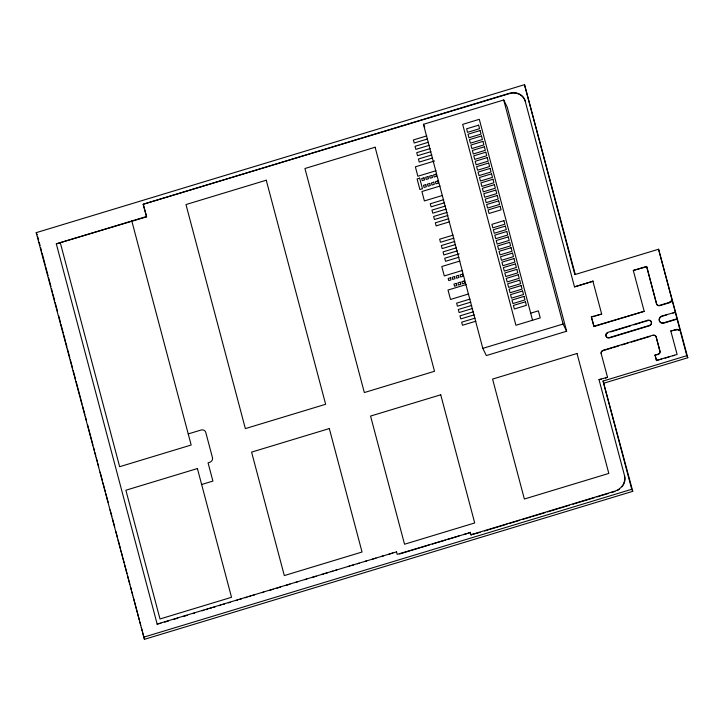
<?xml version="1.0" encoding="UTF-8"?>
<svg xmlns="http://www.w3.org/2000/svg" width="724" height="724" viewBox="0 0 724 724"><rect width="100%" height="100%" fill="white"/><g stroke="black" fill="none" stroke-linecap="round" stroke-linejoin="round"><path stroke-width="1.09" d="M599.979 314.569L601.68 314.062L591.354 316.831L593.997 326.542L644.197 311.329L633.292 270.459L646.604 266.423L656.505 303.754A2.679 2.425 -26.1 0 0 659.682 305.338L669.456 302.37L672.062 300.125L658.578 249.237L574.847 274.613L524.511 84.672L36.2 232.666L144.447 639.328L632.749 491.334L603.065 381.059L686.795 355.692L687.8 357.747L604.069 383.123M146.438 216.539L56.318 243.852L146.592 216.847L143.18 204.258L509.307 93.296A13.412 12.118 -26.1 0 1 525.217 101.179L574.494 286.867L592.983 281.265L574.494 286.867M143.18 204.258L509.452 93.604A13.412 12.118 -26.1 0 1 525.362 101.487M423.431 124.32L503.723 99.984L507.252 107.188L566.63 331.239L486.347 355.565L482.817 348.362L423.431 124.32L424.762 127.017M426.789 135.895L413.368 139.958L414.182 143.017L427.594 138.954M428.472 142.248L415.051 146.311L415.866 149.37L429.278 145.298M430.147 148.592L416.734 152.664L417.549 155.714L430.961 151.651M431.83 154.945L418.418 159.008L419.232 162.067L432.644 158.004M434.554 161.018L415.368 166.828L417.857 176.24L435.984 170.746M440.038 186.032L421.911 191.525L424.4 200.928L442.527 195.435M443.694 199.706L430.282 203.77L431.088 206.829L444.509 202.765M445.378 206.05L431.966 210.123L432.771 213.173L446.192 209.109M447.061 212.404L433.649 216.467L434.454 219.526L447.875 215.462M448.744 218.748L435.332 222.82L436.138 225.879L449.559 221.806M453.088 235.128L439.667 239.192L440.482 242.25L453.894 238.187M454.772 241.472L441.35 245.545L442.165 248.594L455.577 244.531M456.455 247.825L443.034 251.889L443.848 254.948L457.26 250.884M459.17 253.862L444.717 258.242L445.532 261.301L458.944 257.228M459.912 261.029L441.785 266.522L444.283 275.935L462.41 270.441M466.147 284.55L448.02 290.043L450.518 299.446L468.636 293.953M470.039 299.075L456.618 303.139L457.432 306.198L470.844 302.134M471.713 305.428L458.301 309.492L459.116 312.551L472.528 308.487M473.396 311.773L459.984 315.845L460.79 318.895L474.211 314.831M475.08 318.126L461.668 322.189L462.473 325.248L475.894 321.185M669.456 302.37A3.873 3.502 -26.1 0 0 672.062 300.125L672.216 300.433A3.873 3.502 -26.1 0 1 669.6 302.686L659.836 305.646A2.679 2.425 -26.1 0 1 656.65 304.062L646.758 266.731L633.292 270.459M530.683 313.175L538.366 310.849L540.231 317.908L515.922 325.275L462.672 124.365L479.306 119.324L532.556 320.234M188.231 433.92L201 430.047A4.018 3.638 -26.1 0 1 205.77 432.409L212.467 457.686A4.018 3.638 -26.1 0 1 209.562 462.374L208.06 462.826L212.901 481.089L201.634 484.501M482.817 348.362L563.1 324.035L566.63 331.239M592.775 316.75L594.051 316.37M595.318 315.981L596.594 315.601M597.436 315.338L599.137 314.831M593.852 326.234L644.197 311.329M610.667 331.873L612.332 331.375M613.156 331.121L630.568 325.845M633.88 324.841L638.025 323.583M638.858 323.329L640.514 322.832M641.346 322.578L643.003 322.071M643.835 321.827L645.491 321.32M646.315 321.067L647.98 320.569M663.003 316.017L664.65 315.519M665.474 315.266L667.121 314.768M672.886 313.021L675.356 312.27L662.026 315.954A3.891 3.52 -26.1 0 0 659.22 320.488A3.891 3.52 -26.1 0 0 663.836 322.777L677.012 318.786L686.795 355.692M677.166 319.094L663.989 323.085A3.891 3.52 -26.1 0 1 659.817 318.062M606.341 349.665L603.228 350.615A2.679 2.425 -26.1 0 0 601.373 352.298M607.373 349.357L611.527 348.099M612.567 347.782L618.794 345.891M621.907 344.95L628.133 343.058M631.247 342.117L637.482 340.235M638.514 339.918L642.668 338.66M643.708 338.343L649.935 336.452M605.445 377.982L607.545 377.34L601.137 353.43A2.679 2.425 -26.1 0 1 603.074 350.307L652.894 335.203A2.679 2.425 -26.1 0 1 656.08 336.778L659.863 351.059A2.679 2.425 -26.1 0 1 657.926 354.19L655.012 355.068L656.424 360.398L677.112 354.479L670.804 330.949L677.574 329.456L680.207 330.569A6.507 5.883 -26.1 0 0 676.334 329.764M675.003 330.035L670.804 330.949M655.012 355.068L658.08 354.498A2.679 2.425 -26.1 0 0 660.016 351.366L656.234 337.085A2.679 2.425 -26.1 0 0 653.048 335.511M656.424 360.398L661.709 359.149M665.13 358.108L666.84 357.593M667.7 357.33L669.41 356.814M672.831 355.774L674.542 355.258M623.491 484.537A13.412 12.118 -26.1 0 0 624.586 475.858L599.001 379.575L607.545 377.34M601.246 379.249L599.001 379.575M396.58 551.86L157.09 624.088L160.981 623.264M164.728 622.124L168.466 620.993M174.077 619.291L177.814 618.16M183.425 616.459L187.163 615.328M192.774 613.626L194.638 613.056M202.123 610.794L203.987 610.223M205.86 609.662L207.734 609.092M209.598 608.522L211.471 607.961M213.336 607.391L215.209 606.83M218.947 605.689L220.82 605.128M222.684 604.558L224.558 603.997M228.295 602.857L230.169 602.296M235.78 600.594L237.644 600.024M239.517 599.463L241.382 598.893M245.128 597.762L246.993 597.191M248.866 596.63L250.739 596.06M252.604 595.49L254.477 594.929M261.952 592.657L263.826 592.096M269.437 590.395L273.174 589.255M276.912 588.123L280.65 586.992M286.261 585.291L289.998 584.159M295.609 582.458L297.483 581.888M304.958 579.625L306.831 579.055M312.442 577.363L316.18 576.223M321.791 574.521L323.655 573.96M325.529 573.39L327.393 572.829M331.139 571.689L333.004 571.127M334.877 570.557L336.741 569.996M347.963 566.593L349.837 566.023M351.701 565.462L353.574 564.892M357.312 563.761L359.185 563.191M364.796 561.489L366.661 560.928M372.272 559.227L376.009 558.095M381.62 556.394L383.494 555.824M389.105 554.122L392.842 552.991M396.426 551.552L397.177 554.358L470.419 532.511M399.612 553.978L410.273 550.747M411.033 550.511L412.553 550.05M413.313 549.824L414.834 549.362M415.603 549.127L417.124 548.665M417.884 548.439L419.404 547.977M420.164 547.742L421.694 547.281M422.454 547.054L427.024 545.67M427.784 545.434L429.305 544.973M432.346 544.05L433.875 543.588M434.635 543.362L436.156 542.9M436.916 542.665L438.445 542.204M439.206 541.977L445.296 540.131M447.577 539.434L458.998 535.977M463.568 534.593L465.089 534.131M465.849 533.896L467.378 533.434M468.138 533.208L469.659 532.746M624.432 475.55A13.412 12.118 -26.1 0 1 614.757 491.189L470.953 534.774L480.084 532.357M484.582 530.991L486.085 530.538M486.827 530.312L488.329 529.859M489.08 529.633L490.573 529.181M491.325 528.945L495.813 527.588M496.564 527.362L498.067 526.909M498.809 526.683L500.311 526.221M501.062 525.995L502.556 525.543M503.307 525.316L504.809 524.864M505.551 524.638L507.053 524.185M509.298 523.497L519.787 520.321M522.782 519.416L524.276 518.963M525.027 518.737L526.529 518.284M527.271 518.049L528.773 517.597M529.525 517.37L531.018 516.918M532.52 516.465L534.013 516.013M534.764 515.787L536.267 515.325M537.009 515.099L538.511 514.646M539.262 514.42L543.009 513.289M543.751 513.063L545.253 512.601M547.498 511.922L557.987 508.746M558.738 508.519L560.231 508.067M560.982 507.841L562.476 507.388M563.227 507.153L564.729 506.7M565.471 506.474L566.973 506.022M567.725 505.795L569.218 505.343M572.965 504.203L574.467 503.75M575.209 503.524L576.711 503.071M577.462 502.845L578.956 502.393M579.707 502.166L594.685 497.623M596.929 496.945L598.431 496.492M599.182 496.257L600.676 495.804M601.427 495.578L602.929 495.126M603.671 494.899L608.169 493.533M611.165 492.628L612.658 492.175M613.409 491.949L614.911 491.496M143.433 637.265L631.744 489.279L632.749 491.334M658.578 249.237L687.8 357.747M524.511 84.672L575.281 274.505M591.354 316.831L593.997 326.542M36.2 232.666L37.205 234.721M672.216 300.433L677.012 318.786M655.166 355.384L656.577 360.706M592.838 280.957L601.68 314.062M603.065 381.059L631.744 489.279M503.723 99.984L563.1 324.035M470.265 532.203L471.098 535.081M143.334 204.566L146.592 216.847M131.795 220.983L191.172 445.025L119.65 466.709L60.273 242.658M56.318 243.852L157.244 624.396M37.784 236.884L38.634 240.124M39.214 242.278L40.064 245.517M40.644 247.671L41.494 250.911M42.073 253.065L45.214 264.939M45.784 267.093L48.074 275.726M48.644 277.88L50.933 286.514M51.504 288.668L52.363 291.908M52.933 294.071L54.653 300.541M55.223 302.695L57.513 311.329M58.653 315.646L60.373 322.117M60.943 324.28L63.232 332.904M63.803 335.067L65.522 341.538M65.803 342.615L66.952 346.932M67.522 349.095L69.812 357.728M70.382 359.882L72.671 368.516M73.242 370.67L75.522 379.304M76.101 381.458L80.102 396.562M80.391 397.648L82.102 404.119M82.672 406.273L84.961 414.906M85.532 417.069L86.391 420.3M87.541 424.617L92.971 445.115M93.541 447.278L94.401 450.509M94.971 452.672L95.83 455.903M96.401 458.066L97.26 461.306M97.831 463.46L98.69 466.699M100.12 472.093L102.41 480.727M102.98 482.881L105.27 491.515M105.84 493.668L108.129 502.302M110.129 509.85L111.84 516.33M112.419 518.484L114.7 527.117M115.849 531.434L117.56 537.905M118.139 540.068L120.419 548.692M120.998 550.855L122.709 557.326M122.999 558.403L124.139 562.72M124.709 564.883L126.999 573.508M127.569 575.671L129.858 584.304M130.429 586.458L131.288 589.698M131.858 591.852L132.718 595.092M133.288 597.246L137.298 612.35M137.578 613.436L139.298 619.907M139.868 622.061L140.727 625.301M141.298 627.455L142.157 630.694M142.728 632.848L144.447 639.328M674.849 329.728A6.507 5.883 -26.1 0 1 680.053 330.262M623.047 485.306A13.412 12.118 -26.1 0 1 621.997 486.772M619.4 489.243A13.412 12.118 -26.1 0 1 617.183 490.591M601.291 353.737A2.679 2.425 -26.1 0 1 601.246 352.778M660.297 317.438A3.891 3.52 -26.1 0 1 662.179 316.261M649.645 320.524A2.986 2.697 -26.1 0 1 649.365 325.8L609.572 337.864A2.986 2.697 -26.1 0 1 607.68 332.832M266.26 180.222L185.977 204.557L245.355 428.608L325.646 404.273L266.26 180.222M375.123 147.234L304.949 168.502L364.335 392.553L434.509 371.285L375.123 147.234M478.627 125.171L466.609 128.809L467.541 132.338L479.56 128.7L478.627 125.171M480.057 130.573L468.039 134.221L468.971 137.75L480.998 134.112L480.057 130.573M481.496 135.985L469.469 139.623L470.41 143.162L482.428 139.515L481.496 135.985M482.926 141.397L470.908 145.035L471.84 148.565L483.867 144.927L482.926 141.397M484.356 146.8L472.338 150.447L473.279 153.977L485.297 150.33L484.356 146.8M485.795 152.212L473.777 155.85L474.709 159.389L486.727 155.741L485.795 152.212M487.225 157.615L475.206 161.262L476.139 164.791L488.166 161.153L487.225 157.615M419.658 178.167L417.105 178.937L419.902 189.525L422.463 188.747L419.658 178.167M423.993 177.814L421.685 178.511L422.246 180.629L424.554 179.923L423.993 177.814M427.956 176.611L425.649 177.308L426.21 179.425L428.518 178.728L427.956 176.611M431.92 175.407L429.622 176.104L430.183 178.222L432.481 177.525L431.92 175.407M435.884 174.203L433.586 174.9L434.147 177.018L436.445 176.321L435.884 174.203M488.664 163.027L476.636 166.674L477.578 170.203L489.596 166.556L488.664 163.027M425.793 184.629L423.495 185.326L424.056 187.444L426.355 186.747L425.793 184.629M429.766 183.425L427.459 184.122L428.02 186.24L430.327 185.543L429.766 183.425M433.73 182.222L431.423 182.928L431.984 185.036L434.291 184.339L433.73 182.222M437.694 181.027L435.396 181.724L435.957 183.842L438.255 183.136L437.694 181.027M490.094 168.439L478.075 172.077L479.007 175.615L491.035 171.968L490.094 168.439M491.524 173.841L479.505 177.489L480.446 181.018L492.465 177.38L491.524 173.841M492.963 179.253L480.944 182.9L481.876 186.43L493.895 182.783L492.963 179.253M494.392 184.665L482.374 188.303L483.306 191.842L495.334 188.195L494.392 184.665M495.831 190.068L483.804 193.715L484.745 197.245L496.764 193.607L495.831 190.068M497.261 195.48L485.243 199.127L486.175 202.657L498.193 199.01L497.261 195.48M498.691 200.892L486.673 204.53L487.614 208.069L499.632 204.421L498.691 200.892M500.13 206.295L488.112 209.942L489.044 213.471L501.062 209.833L500.13 206.295M503.94 220.675L491.922 224.322L492.854 227.852L504.872 224.205L503.94 220.675M505.37 226.087L493.352 229.725L494.284 233.264L506.311 229.617L505.37 226.087M506.809 231.49L494.782 235.137L495.723 238.667L507.741 235.029L506.809 231.49M508.239 236.902L496.221 240.549L497.153 244.078L509.18 240.431L508.239 236.902M509.678 242.314L497.65 245.952L498.592 249.49L510.61 245.843L509.678 242.314M511.108 247.717L499.089 251.364L500.022 254.893L512.04 251.255L511.108 247.717M512.538 253.129L500.519 256.776L501.451 260.305L513.479 256.658L512.538 253.129M450.482 277.772L448.183 278.469L448.744 280.586L451.043 279.889L450.482 277.772M454.446 276.568L452.147 277.274L452.708 279.383L455.007 278.686L454.446 276.568M458.419 275.373L456.111 276.07L456.672 278.188L458.98 277.491L458.419 275.373M462.383 274.17L460.075 274.867L460.636 276.984L462.944 276.287L462.383 274.17M513.977 258.54L501.949 262.178L502.89 265.717L514.909 262.07L513.977 258.54M515.407 263.943L503.388 267.59L504.32 271.12L516.348 267.482L515.407 263.943M456.256 283.392L453.957 284.089L454.518 286.206L456.817 285.509L456.256 283.392M460.22 282.188L457.921 282.885L458.482 285.003L460.781 284.306L460.22 282.188M464.193 280.984L461.885 281.69L462.446 283.799L464.754 283.102L464.193 280.984M516.846 269.355L504.818 273.002L505.759 276.532L517.778 272.885L516.846 269.355M518.275 274.767L506.257 278.405L507.189 281.935L519.208 278.297L518.275 274.767M519.705 280.17L507.687 283.817L508.619 287.347L520.646 283.708L519.705 280.17M521.144 285.582L509.117 289.22L510.058 292.758L522.076 289.111L521.144 285.582M522.574 290.994L510.556 294.632L511.488 298.161L523.515 294.523L522.574 290.994M524.013 296.397L511.986 300.044L512.927 303.573L524.945 299.926L524.013 296.397M525.443 301.808L513.425 305.447L514.357 308.985L526.375 305.338L525.443 301.808M647.826 320.261L608.033 332.316A2.986 2.697 -26.1 0 0 605.879 335.8A2.986 2.697 -26.1 0 0 609.418 337.556L649.211 325.492A2.986 2.697 -26.1 0 0 651.365 322.017A2.986 2.697 -26.1 0 0 647.826 320.261M197.408 468.546L125.885 490.22L160.004 618.975L231.526 597.3L197.408 468.546M329.32 428.563L251.59 452.12L284.315 575.58L362.036 552.023L329.32 428.563M440.735 394.797L370.561 416.065L404.535 544.231L474.709 522.963L440.735 394.797M577.019 353.493L492.582 379.086L524.366 499.017L608.812 473.424L577.019 353.493"/></g></svg>
